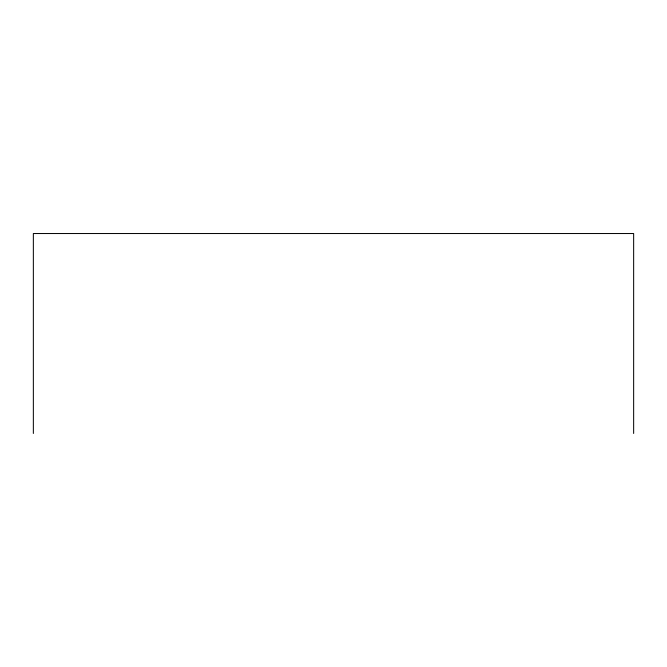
<?xml version="1.0" encoding="UTF-8"?>
<svg xmlns="http://www.w3.org/2000/svg" width="667" height="667" viewBox="0 0 667 667"><rect width="100%" height="100%" fill="white"/><g stroke="black" fill="none" stroke-linecap="round" stroke-linejoin="round"><path stroke-width="1" d="M633.65 433.467L633.65 233.533L33.35 233.533L33.35 433.467"/></g></svg>
